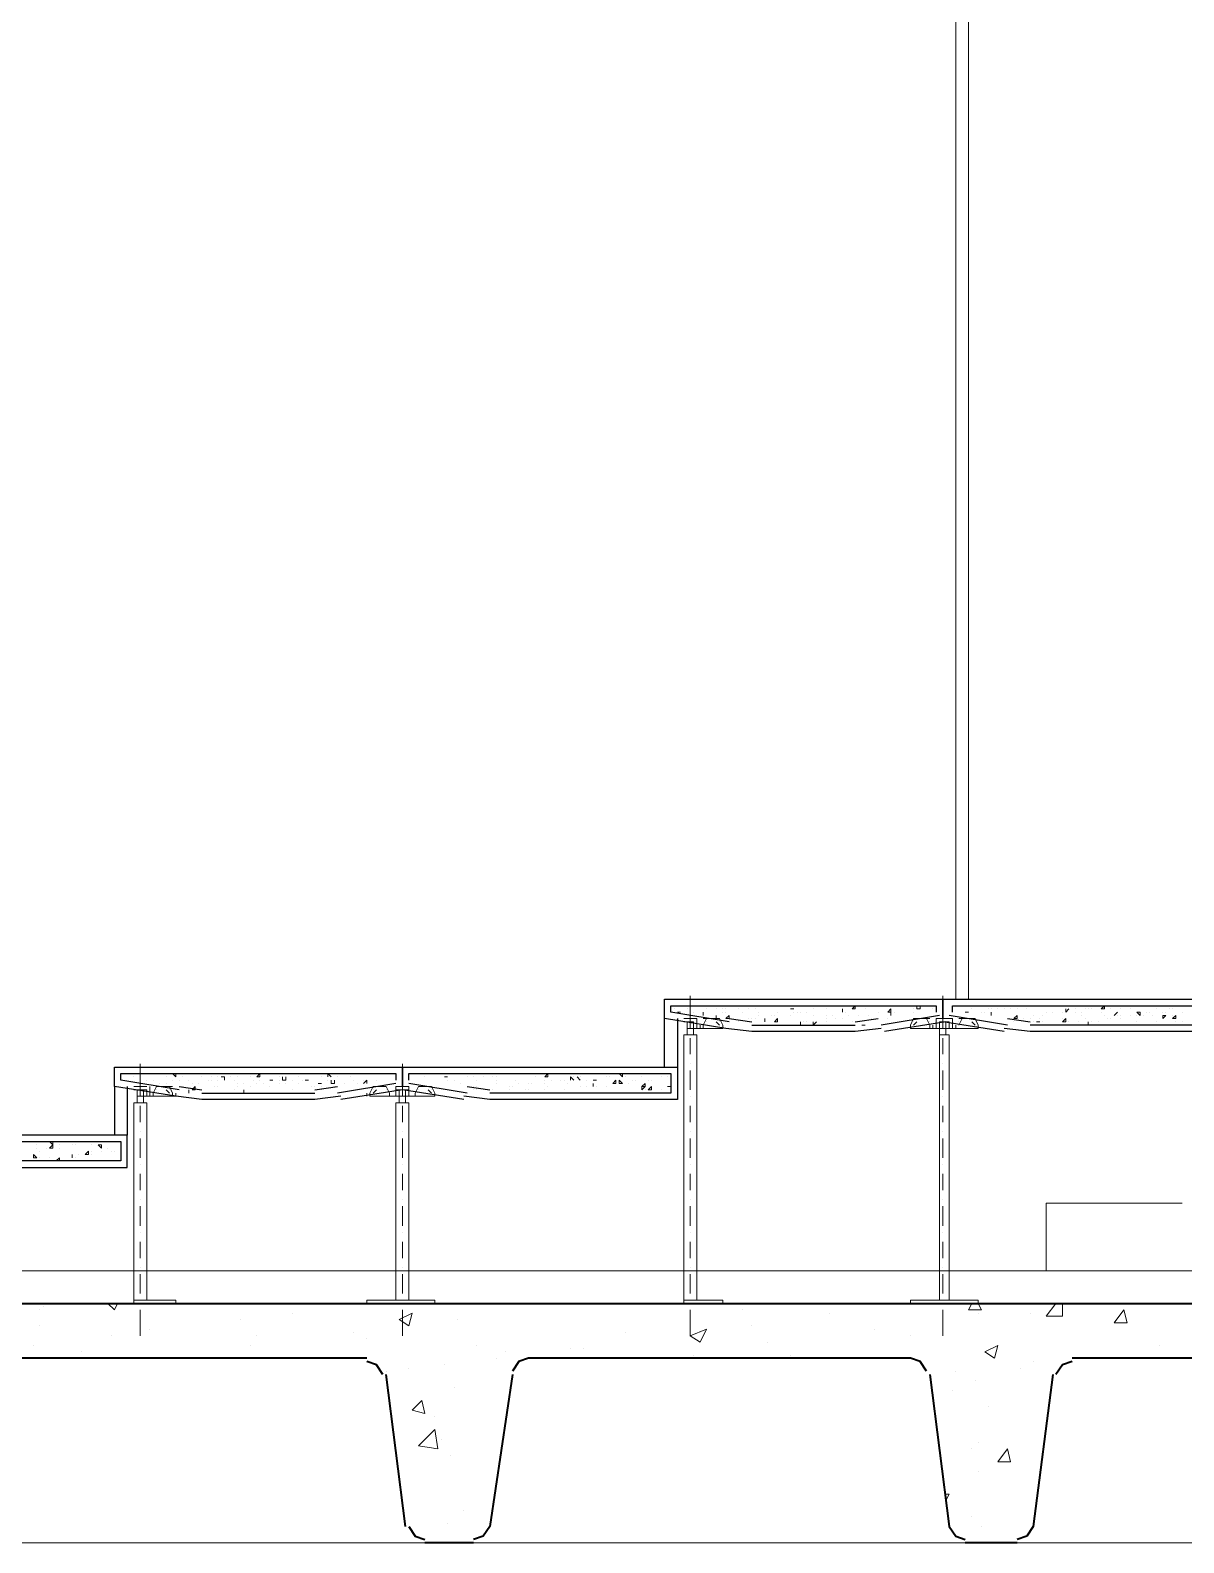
# Model space of a CAD drawing. Header units: millimetres. Extents: x 182 to 575, y -105 to 95.
# Drawn here: x 369.594 to 371.292, y 4.172 to 6.398 of the extents above; entities that cross this region are included whole.
import ezdxf

# ---------------------------------------------------------------- set-up
doc = ezdxf.new("R2010")
doc.units = ezdxf.units.MM
doc.header["$MEASUREMENT"] = 0
doc.layers.add('PDF_Geometry', color=7, linetype='Continuous')

msp = doc.modelspace()

# ---------------------------------------------------------------- linework, layer by layer
at = {"layer": 'PDF_Geometry', "lineweight": 20}
for points in [[(370.956, 4.9722), (370.956, 7.7245), (369.0131, 7.7245), (369.0131, 4.7722)], [(372.9131, 5.1722), (372.9131, 7.7245), (370.975, 7.7245), (370.975, 4.9722)], [(370.556, 4.9436), (370.575, 4.9436), (370.556, 4.9436)], [(370.575, 4.9436), (370.575, 4.9293), (370.575, 4.9388), (370.575, 4.9293), (370.5798, 4.9293), (370.575, 4.9293), (370.5845, 4.9293)], [(370.575, 4.9436), (370.575, 4.9436)], [(370.5845, 4.9436), (370.6083, 4.9436), (370.5893, 4.9436), (370.5845, 4.9341), (370.5845, 4.9293), (370.5845, 4.9341)], [(370.5845, 4.9341), (370.5893, 4.9436), (370.5845, 4.9341)], [(370.5845, 4.9436), (370.5845, 4.9436)], [(370.6083, 4.9436), (370.6131, 4.9341), (370.6083, 4.9436), (370.5893, 4.9436)], [(370.5893, 4.9436), (370.5893, 4.9436)], [(370.6083, 4.9436), (370.6083, 4.9436)], [(370.9179, 4.9436), (370.894, 4.9436), (370.8893, 4.9341), (370.8893, 4.9293), (370.9893, 4.9293), (370.9893, 4.9341), (370.9893, 4.9293), (370.9893, 4.9341)], [(370.894, 4.9436), (370.8893, 4.9341)], [(370.894, 4.9436), (370.9179, 4.9436), (370.894, 4.9436)], [(370.894, 4.9436), (370.894, 4.9436)], [(370.9179, 4.9293), (370.9179, 4.9341), (370.9131, 4.9436)], [(370.9131, 4.9436), (370.9179, 4.9341), (370.9131, 4.9436)], [(370.9179, 4.9436), (370.9179, 4.9436)], [(370.9512, 4.9388), (370.9512, 4.9293), (370.9512, 4.9436), (370.9274, 4.9436), (370.9274, 4.9293), (370.9274, 4.9388)], [(370.9274, 4.9436), (370.9274, 4.9436)], [(370.9464, 4.9436), (370.9321, 4.9436)], [(370.9512, 4.9436), (370.9512, 4.9436)], [(370.9655, 4.9436), (370.9607, 4.9341)], [(370.9845, 4.9436), (370.9893, 4.9341), (370.9845, 4.9436), (370.9607, 4.9436)], [(370.9607, 4.9341), (370.9655, 4.9436), (370.9607, 4.9341)], [(370.9607, 4.9436), (370.9845, 4.9436), (370.9607, 4.9436)], [(370.9607, 4.9436), (370.9607, 4.9436)], [(370.9845, 4.9436), (370.9845, 4.9436)], [(370.5702, 4.9198), (370.5702, 4.9388), (370.556, 4.9388)], [(370.5607, 4.9388), (370.5607, 4.9198)], [(370.6131, 4.9341), (370.6131, 4.9293), (370.6131, 4.9341), (370.6131, 4.9293), (370.5607, 4.9293)], [(370.5655, 4.9388), (370.5655, 4.9293)], [(370.5702, 4.9388), (370.5702, 4.9388)], [(370.575, 4.9388), (370.575, 4.9388)], [(370.575, 4.9293), (370.575, 4.9293)], [(370.5798, 4.9341), (370.5798, 4.9293)], [(370.5798, 4.9293), (370.5798, 4.9293)], [(370.5845, 4.9293), (370.5845, 4.9293)], [(370.5893, 4.9388), (370.5893, 4.9388)], [(370.6083, 4.9341), (370.6036, 4.9388)], [(370.6083, 4.9388), (370.6083, 4.9388)], [(370.6131, 4.9293), (370.6131, 4.9293)], [(370.8893, 4.9293), (370.8893, 4.9341), (370.8893, 4.9293)], [(370.8893, 4.9293), (370.8893, 4.9293)], [(370.8988, 4.9388), (370.894, 4.9341)], [(370.894, 4.9388), (370.894, 4.9388)], [(370.9179, 4.9388), (370.9179, 4.9388)], [(370.9226, 4.9293), (370.9226, 4.9293)], [(370.9226, 4.9293), (370.9274, 4.9293), (370.9226, 4.9293), (370.9274, 4.9293)], [(370.9274, 4.9293), (370.9274, 4.9293)], [(370.956, 4.9341), (370.956, 4.9293), (370.9512, 4.9293), (370.956, 4.9293), (370.9464, 4.9293), (370.9464, 4.9388), (370.9321, 4.9388), (370.9321, 4.9293)], [(370.9321, 4.9388), (370.9321, 4.9388)], [(370.9321, 4.9388), (370.9321, 4.9388)], [(370.9321, 4.9388), (370.9321, 4.9198)], [(370.9369, 4.9388), (370.9369, 4.9293)], [(370.9417, 4.9388), (370.9417, 4.9198)], [(370.9464, 4.9388), (370.9464, 4.9388)], [(370.9464, 4.9388), (370.9464, 4.9388)], [(370.9512, 4.9293), (370.9512, 4.9293)], [(370.956, 4.9293), (370.956, 4.9341), (370.956, 4.9293)], [(370.956, 4.9293), (370.956, 4.9293)], [(370.9607, 4.9388), (370.9607, 4.9388)], [(370.9845, 4.9341), (370.9798, 4.9388)], [(370.9845, 4.9388), (370.9845, 4.9388)], [(370.9893, 4.9293), (370.9893, 4.9293)], [(370.575, 4.5293), (370.575, 4.9198), (370.556, 4.9198), (370.556, 4.5245), (370.6131, 4.5245), (370.556, 4.5245), (370.6131, 4.5245), (370.6131, 4.5293), (370.556, 4.5293), (370.6131, 4.5293), (370.6131, 4.5245), (370.556, 4.5245), (370.6131, 4.5245), (370.556, 4.5245)], [(370.9464, 4.5293), (370.9464, 4.9198), (370.9321, 4.9198), (370.9321, 4.5293)], [(369.7464, 4.8436), (369.7655, 4.8436), (369.7464, 4.8436)], [(369.7464, 4.8388), (369.7655, 4.8388), (369.7655, 4.8293), (369.7655, 4.8388)], [(369.7512, 4.8388), (369.7512, 4.8198)], [(369.756, 4.8388), (369.756, 4.8293)], [(369.7607, 4.8388), (369.7607, 4.8198)], [(369.8036, 4.8436), (369.7798, 4.8436), (369.7988, 4.8436), (369.8036, 4.8341), (369.7988, 4.8436), (369.7798, 4.8436), (369.775, 4.8341), (369.775, 4.8293), (369.7702, 4.8293), (369.775, 4.8293), (369.7655, 4.8293)], [(369.7655, 4.8436), (369.7655, 4.8436)], [(369.7655, 4.8388), (369.7655, 4.8388)], [(369.7702, 4.8436), (369.7702, 4.8293)], [(369.775, 4.8341), (369.7798, 4.8436), (369.775, 4.8341)], [(369.775, 4.8293), (369.775, 4.8341), (369.775, 4.8293)], [(369.7798, 4.8436), (369.7798, 4.8436)], [(369.7798, 4.8388), (369.7798, 4.8388)], [(369.7988, 4.8341), (369.794, 4.8388)], [(369.7988, 4.8436), (369.7988, 4.8436)], [(369.7988, 4.8388), (369.7988, 4.8388)], [(369.8036, 4.8436), (369.8036, 4.8436)], [(369.8036, 4.8341), (369.8036, 4.8293)], [(369.8083, 4.8293), (369.8083, 4.8341), (369.8083, 4.8293)], [(370.0893, 4.8341), (370.0893, 4.8293)], [(370.1226, 4.8293), (370.1226, 4.8341), (370.1179, 4.8436), (370.0988, 4.8436), (370.094, 4.8341), (370.0988, 4.8436)], [(370.094, 4.8293), (370.094, 4.8341), (370.094, 4.8293)], [(370.1893, 4.8341), (370.1893, 4.8293), (370.1893, 4.8341), (370.1893, 4.8293), (370.094, 4.8293)], [(370.0988, 4.8436), (370.1179, 4.8436), (370.0988, 4.8436)], [(370.0988, 4.8436), (370.0988, 4.8436)], [(370.1036, 4.8388), (370.0988, 4.8341)], [(370.0988, 4.8388), (370.0988, 4.8388)], [(370.1179, 4.8436), (370.1226, 4.8341), (370.1179, 4.8436)], [(370.1179, 4.8436), (370.1179, 4.8436)], [(370.1179, 4.8388), (370.1179, 4.8388)], [(370.1226, 4.8293), (370.1226, 4.8341), (370.1226, 4.8293)], [(370.1321, 4.8388), (370.1321, 4.8293), (370.1321, 4.8436)], [(370.1321, 4.8436), (370.1321, 4.8436)], [(370.1321, 4.8293), (370.1321, 4.8388), (370.1512, 4.8388), (370.1512, 4.8293), (370.1607, 4.8293), (370.1512, 4.8293)], [(370.1321, 4.8388), (370.1321, 4.8388)], [(370.1321, 4.8388), (370.1321, 4.8388)], [(370.1369, 4.8388), (370.1369, 4.8198)], [(370.1417, 4.8388), (370.1417, 4.8293)], [(370.1464, 4.8388), (370.1464, 4.8198)], [(370.1512, 4.8436), (370.1512, 4.8293), (370.1512, 4.8388)], [(370.1512, 4.8436), (370.1512, 4.8436)], [(370.1512, 4.8388), (370.1512, 4.8388)], [(370.1512, 4.8388), (370.1512, 4.8388)], [(370.1845, 4.8436), (370.1893, 4.8341), (370.1845, 4.8436), (370.1655, 4.8436), (370.1607, 4.8341), (370.1607, 4.8293)], [(370.1607, 4.8341), (370.1655, 4.8436), (370.1607, 4.8341)], [(370.1607, 4.8293), (370.1607, 4.8341), (370.1607, 4.8293)], [(370.1655, 4.8436), (370.1845, 4.8436), (370.1655, 4.8436)], [(370.1655, 4.8436), (370.1655, 4.8436)], [(370.1655, 4.8388), (370.1655, 4.8388)], [(370.1845, 4.8341), (370.1798, 4.8388)], [(370.1845, 4.8436), (370.1845, 4.8436)], [(370.1845, 4.8388), (370.1845, 4.8388)], [(369.7655, 4.5293), (369.7655, 4.8198), (369.7464, 4.8198), (369.7464, 4.5245), (369.8083, 4.5245), (369.7464, 4.5245), (369.8083, 4.5245), (369.8083, 4.5293), (369.7464, 4.5293)], [(369.8083, 4.8293), (369.7512, 4.8293)], [(369.7655, 4.8293), (369.7655, 4.8293)], [(369.7702, 4.8293), (369.7702, 4.8293)], [(369.775, 4.8293), (369.775, 4.8293)], [(369.8083, 4.8293), (369.8083, 4.8293)], [(370.094, 4.8293), (370.094, 4.8293)], [(370.1226, 4.8293), (370.1226, 4.8293)], [(370.1226, 4.8293), (370.1321, 4.8293), (370.1226, 4.8293)], [(370.1274, 4.8293), (370.1274, 4.8293)], [(370.1274, 4.8293), (370.1274, 4.8293)], [(370.1274, 4.8293), (370.1274, 4.8293)], [(370.1321, 4.8293), (370.1321, 4.8293)], [(370.1512, 4.5293), (370.1512, 4.8198), (370.1321, 4.8198), (370.1321, 4.5293)], [(370.1512, 4.8293), (370.1512, 4.8293)], [(370.156, 4.8293), (370.156, 4.8293)], [(370.156, 4.8293), (370.156, 4.8293)], [(370.156, 4.8293), (370.156, 4.8293)], [(370.1607, 4.8293), (370.1607, 4.8293)], [(370.1893, 4.8293), (370.1893, 4.8293)]]:
    msp.add_lwpolyline(points, dxfattribs=at)
at = {"layer": 'PDF_Geometry', "lineweight": 25}
for points in [[(370.5274, 4.8722), (370.5274, 4.9722), (371.3512, 4.9722), (371.3512, 5.0436)], [(370.8464, 4.9293), (370.8083, 4.9245), (370.656, 4.9245), (370.6179, 4.9293), (370.5274, 4.9436), (370.5274, 4.9722), (370.9369, 4.9722), (370.9369, 4.9436), (370.9369, 4.9722), (371.3512, 4.9722), (371.3512, 4.9245), (371.0655, 4.9245), (371.0274, 4.9293)], [(370.6226, 4.9388), (370.5369, 4.9531), (370.5369, 4.9626), (370.9274, 4.9626), (370.9274, 4.9531)], [(370.5464, 4.9436), (370.5464, 4.8722)], [(370.6226, 4.9436), (370.656, 4.9388)], [(370.8083, 4.9388), (370.8417, 4.9436)], [(370.9321, 4.9483), (370.8464, 4.9341)], [(371.0321, 4.9341), (370.9464, 4.9483)], [(370.9512, 4.9531), (370.9512, 4.9626), (371.3417, 4.9626), (371.3417, 4.9341), (371.0655, 4.9341)], [(371.0321, 4.9436), (371.0655, 4.9388)], [(370.656, 4.9341), (370.8083, 4.9341)], [(370.9417, 4.9388), (370.8512, 4.9245)], [(371.0274, 4.9245), (370.9369, 4.9388)], [(371.0274, 4.9293), (371.0274, 4.9293)], [(370.0512, 4.8293), (370.0131, 4.8245), (369.8464, 4.8245), (369.8083, 4.8293), (369.7179, 4.8436), (369.7179, 4.8722), (370.1417, 4.8722), (370.1417, 4.8436), (370.1417, 4.8722), (370.5464, 4.8722), (370.5464, 4.8245), (370.2702, 4.8245), (370.2321, 4.8293)], [(369.8131, 4.8388), (369.7274, 4.8531), (369.7274, 4.8626), (370.1321, 4.8626), (370.1321, 4.8531)], [(370.1512, 4.8531), (370.1512, 4.8626), (370.5369, 4.8626), (370.5369, 4.8341), (370.2702, 4.8341)], [(369.7179, 4.8436), (369.7179, 4.7722)], [(369.7369, 4.8436), (369.7369, 4.7722)], [(369.8131, 4.8436), (369.8464, 4.8388)], [(369.8464, 4.8341), (370.0131, 4.8341)], [(370.0131, 4.8388), (370.0464, 4.8436)], [(370.1321, 4.8483), (370.0464, 4.8341)], [(370.2321, 4.8245), (370.1417, 4.8388), (370.0512, 4.8245)], [(370.2369, 4.8341), (370.1512, 4.8483)], [(370.2369, 4.8436), (370.2702, 4.8388)], [(370.2321, 4.8293), (370.2321, 4.8293)], [(369.4131, 4.7293), (369.4512, 4.7245), (369.7369, 4.7245), (369.7369, 4.7722), (369.3226, 4.7722), (369.3226, 4.7436), (369.3226, 4.7722), (368.9083, 4.7722), (368.9083, 4.7436), (368.9083, 4.6722)], [(369.3321, 4.7531), (369.3321, 4.7626), (369.7274, 4.7626), (369.7274, 4.7341), (369.4512, 4.7341)]]:
    msp.add_lwpolyline(points, dxfattribs=at)
at = {"layer": 'PDF_Geometry', "lineweight": 13}
for points in [[(370.5655, 4.9769), (370.5655, 4.9388)], [(370.9369, 4.9769), (370.9369, 4.9388)], [(370.5369, 4.9579), (370.5369, 4.9579)], [(370.5417, 4.9579), (370.5417, 4.9579)], [(370.5464, 4.9531), (370.5512, 4.9531)], [(370.5512, 4.9531), (370.5512, 4.9531)], [(370.5607, 4.9626), (370.5607, 4.9626)], [(370.5607, 4.9579), (370.5607, 4.9579)], [(370.5702, 4.9626), (370.5702, 4.9626)], [(370.5702, 4.9531), (370.5702, 4.9531)], [(370.5893, 4.9579), (370.5893, 4.9579)], [(370.6036, 4.9579), (370.6036, 4.9579)], [(370.6036, 4.9483), (370.6036, 4.9483)], [(370.6036, 4.9483), (370.6036, 4.9436), (370.6036, 4.9483)], [(370.6131, 4.9579), (370.6131, 4.9579)], [(370.6131, 4.9531), (370.6131, 4.9531)], [(370.6179, 4.9579), (370.6179, 4.9579)], [(370.6179, 4.9531), (370.6179, 4.9531)], [(370.6321, 4.9626), (370.6321, 4.9626)], [(370.6369, 4.9579), (370.6369, 4.9579)], [(370.6417, 4.9531), (370.6417, 4.9531)], [(370.6464, 4.9626), (370.6464, 4.9626)], [(370.6512, 4.9579), (370.6512, 4.9579)], [(370.6512, 4.9436), (370.6512, 4.9436)], [(370.656, 4.9436), (370.656, 4.9436)], [(370.656, 4.9436), (370.656, 4.9436)], [(370.656, 4.9436), (370.656, 4.9436)], [(370.6607, 4.9579), (370.6607, 4.9579)], [(370.6607, 4.9436), (370.6607, 4.9436)], [(370.6655, 4.9531), (370.6655, 4.9531)], [(370.6655, 4.9483), (370.6655, 4.9483)], [(370.675, 4.9436), (370.675, 4.9436)], [(370.6798, 4.9626), (370.6798, 4.9626)], [(370.6845, 4.9483), (370.6845, 4.9483)], [(370.6893, 4.9626), (370.6893, 4.9626)], [(370.6893, 4.9483), (370.6893, 4.9483)], [(370.694, 4.9531), (370.694, 4.9531)], [(370.7131, 4.9483), (370.7131, 4.9483)], [(370.7179, 4.9579), (370.7179, 4.9579)], [(370.7179, 4.9531), (370.7179, 4.9531)], [(370.7226, 4.9531), (370.7226, 4.9531)], [(370.7274, 4.9531), (370.7274, 4.9531)], [(370.7369, 4.9531), (370.7369, 4.9531)], [(370.7464, 4.9579), (370.7464, 4.9579)], [(370.7464, 4.9483), (370.7464, 4.9483)], [(370.7655, 4.9579), (370.7655, 4.9579)], [(370.7655, 4.9483), (370.7655, 4.9483)], [(370.7655, 4.9436), (370.7655, 4.9436)], [(370.775, 4.9483), (370.775, 4.9483)], [(370.7798, 4.9626), (370.7798, 4.9626)], [(370.7798, 4.9436), (370.7798, 4.9436)], [(370.7893, 4.9626), (370.7893, 4.9626)], [(370.7893, 4.9626), (370.7893, 4.9626)], [(370.7893, 4.9531), (370.7893, 4.9579)], [(370.7893, 4.9531), (370.7893, 4.9531)], [(370.7893, 4.9531), (370.7893, 4.9531)], [(370.7893, 4.9436), (370.7893, 4.9436)], [(370.794, 4.9531), (370.794, 4.9531)], [(370.7988, 4.9483), (370.7988, 4.9483)], [(370.7988, 4.9483), (370.7988, 4.9483)], [(370.8131, 4.9483), (370.8131, 4.9483)], [(370.8179, 4.9626), (370.8179, 4.9626)], [(370.8226, 4.9579), (370.8226, 4.9579)], [(370.8274, 4.9483), (370.8274, 4.9483)], [(370.8274, 4.9483), (370.8274, 4.9483)], [(370.8321, 4.9626), (370.8321, 4.9626)], [(370.8321, 4.9436), (370.8321, 4.9436)], [(370.8417, 4.9531), (370.8417, 4.9531)], [(370.8417, 4.9531), (370.8417, 4.9531)], [(370.8512, 4.9626), (370.8512, 4.9626)], [(370.856, 4.9436), (370.856, 4.9436)], [(370.8607, 4.9531), (370.8607, 4.9531)], [(370.8607, 4.9483), (370.8607, 4.9483)], [(370.8655, 4.9626), (370.8655, 4.9626)], [(370.8655, 4.9531), (370.8655, 4.9531)], [(370.894, 4.9579), (370.894, 4.9579)], [(370.894, 4.9579), (370.894, 4.9579)], [(370.894, 4.9531), (370.894, 4.9531)], [(370.9036, 4.9626), (370.9036, 4.9579), (370.8988, 4.9579), (370.8988, 4.9626)], [(370.9036, 4.9626), (370.9036, 4.9626)], [(370.9036, 4.9626), (370.9036, 4.9626)], [(370.9179, 4.9626), (370.9179, 4.9626)], [(370.9226, 4.9626), (370.9226, 4.9626)], [(370.9226, 4.9579), (370.9226, 4.9579)], [(370.9274, 4.9626), (370.9274, 4.9626)], [(370.956, 4.9626), (370.956, 4.9626)], [(370.9702, 4.9531), (370.975, 4.9531)], [(370.975, 4.9626), (370.975, 4.9626)], [(370.975, 4.9626), (370.975, 4.9626)], [(370.975, 4.9531), (370.975, 4.9531)], [(370.9798, 4.9579), (370.9798, 4.9579)], [(370.994, 4.9531), (370.994, 4.9531)], [(370.9988, 4.9531), (370.9988, 4.9531)], [(371.0036, 4.9579), (371.0036, 4.9579)], [(371.0083, 4.9579), (371.0083, 4.9579)], [(371.0083, 4.9483), (371.0083, 4.9483)], [(371.0179, 4.9579), (371.0179, 4.9579)], [(371.0179, 4.9579), (371.0179, 4.9579)], [(371.0274, 4.9579), (371.0274, 4.9579)], [(371.0369, 4.9579), (371.0369, 4.9579)], [(371.0369, 4.9579), (371.0369, 4.9579)], [(371.0464, 4.9626), (371.0464, 4.9626)], [(371.0464, 4.9579), (371.0464, 4.9579)], [(371.0464, 4.9579), (371.0464, 4.9579)], [(371.0464, 4.9579), (371.0464, 4.9579)], [(371.0464, 4.9436), (371.0464, 4.9436)], [(371.0512, 4.9626), (371.0512, 4.9626)], [(371.056, 4.9626), (371.056, 4.9626)], [(371.056, 4.9436), (371.056, 4.9436)], [(371.0607, 4.9579), (371.0607, 4.9579)], [(371.0655, 4.9626), (371.0655, 4.9626)], [(371.0655, 4.9436), (371.0655, 4.9436)], [(371.0702, 4.9483), (371.0702, 4.9483)], [(371.0798, 4.9626), (371.0798, 4.9626)], [(371.0798, 4.9436), (371.0798, 4.9436)], [(371.0798, 4.9436), (371.0798, 4.9436)], [(371.0798, 4.9436), (371.0798, 4.9436)], [(371.0845, 4.9483), (371.0845, 4.9483)], [(371.0893, 4.9531), (371.0893, 4.9531)], [(371.0988, 4.9531), (371.0988, 4.9531)], [(371.1036, 4.9626), (371.1036, 4.9626)], [(371.1131, 4.9531), (371.1131, 4.9531)], [(371.1131, 4.9436), (371.1131, 4.9436)], [(371.1226, 4.9579), (371.1179, 4.9531), (371.1179, 4.9579)], [(371.1179, 4.9531), (371.1179, 4.9531)], [(371.1179, 4.9531), (371.1179, 4.9531)], [(371.1226, 4.9579), (371.1226, 4.9579)], [(371.1321, 4.9579), (371.1321, 4.9579)], [(371.1321, 4.9531), (371.1321, 4.9531)], [(371.1417, 4.9531), (371.1417, 4.9531)], [(371.1417, 4.9483), (371.1417, 4.9483)], [(371.1464, 4.9579), (371.1464, 4.9579)], [(371.1464, 4.9436), (371.1464, 4.9436)], [(371.1512, 4.9579), (371.1512, 4.9579)], [(371.156, 4.9579), (371.156, 4.9579)], [(371.1702, 4.9531), (371.1702, 4.9531)], [(371.1702, 4.9531), (371.1702, 4.9531)], [(371.175, 4.9626), (371.175, 4.9626)], [(371.175, 4.9483), (371.175, 4.9483)], [(371.1798, 4.9626), (371.1798, 4.9626)], [(371.1798, 4.9436), (371.1798, 4.9436)], [(371.1845, 4.9579), (371.1845, 4.9579)], [(371.1845, 4.9436), (371.1845, 4.9436)], [(371.1893, 4.9483), (371.1893, 4.9483)], [(371.194, 4.9626), (371.194, 4.9626)], [(371.194, 4.9483), (371.194, 4.9483)], [(371.1988, 4.9579), (371.1988, 4.9579)], [(371.1988, 4.9483), (371.1988, 4.9483)], [(371.1988, 4.9436), (371.1988, 4.9436)], [(371.2131, 4.9579), (371.2131, 4.9579)], [(371.2131, 4.9483), (371.2131, 4.9483)], [(371.2226, 4.9531), (371.2226, 4.9531)], [(371.2226, 4.9483), (371.2226, 4.9483)], [(371.2274, 4.9626), (371.2274, 4.9626)], [(371.2321, 4.9483), (371.2321, 4.9483)], [(371.2369, 4.9531), (371.2369, 4.9531)], [(371.2417, 4.9531), (371.2417, 4.9531)], [(371.2417, 4.9531), (371.2417, 4.9531)], [(371.2464, 4.9483), (371.2464, 4.9483)], [(371.2512, 4.9579), (371.2512, 4.9579)], [(371.256, 4.9626), (371.256, 4.9626)], [(371.2607, 4.9531), (371.2607, 4.9531)], [(371.2655, 4.9531), (371.2655, 4.9531)], [(371.2702, 4.9579), (371.2702, 4.9579)], [(371.275, 4.9579), (371.275, 4.9579)], [(371.275, 4.9483), (371.275, 4.9483)], [(371.275, 4.9436), (371.275, 4.9436)], [(371.2893, 4.9626), (371.2893, 4.9626)], [(371.2893, 4.9531), (371.2893, 4.9531)], [(370.5655, 4.9293), (370.5655, 4.9293)], [(370.6226, 4.9388), (370.6226, 4.9388)], [(370.6369, 4.9388), (370.6369, 4.9388)], [(370.7036, 4.9341), (370.7036, 4.9341)], [(370.7131, 4.9341), (370.7131, 4.9341)], [(370.7274, 4.9341), (370.7274, 4.9341)], [(370.7321, 4.9388), (370.7321, 4.9388)], [(370.7321, 4.9388), (370.7321, 4.9388)], [(370.7369, 4.9388), (370.7369, 4.9388)], [(370.7464, 4.9388), (370.7464, 4.9388)], [(370.7464, 4.9388), (370.7464, 4.9341), (370.7512, 4.9388)], [(370.7607, 4.9341), (370.7655, 4.9341)], [(370.7655, 4.9388), (370.7655, 4.9388)], [(370.7655, 4.9341), (370.7655, 4.9341)], [(370.775, 4.9341), (370.775, 4.9341)], [(370.8036, 4.9388), (370.8036, 4.9388)], [(370.8179, 4.9341), (370.8226, 4.9341)], [(370.8226, 4.9341), (370.8226, 4.9341)], [(370.9369, 4.9293), (370.9369, 4.9293)], [(371.0417, 4.9388), (371.0417, 4.9388)], [(371.0702, 4.9388), (371.0702, 4.9388)], [(371.075, 4.9388), (371.075, 4.9388)], [(371.0845, 4.9388), (371.0845, 4.9388)], [(371.094, 4.9341), (371.094, 4.9341)], [(371.094, 4.9341), (371.094, 4.9341)], [(371.1179, 4.9341), (371.1179, 4.9341)], [(371.1226, 4.9388), (371.1226, 4.9388)], [(371.1226, 4.9341), (371.1226, 4.9341)], [(371.1369, 4.9388), (371.1369, 4.9388)], [(371.1464, 4.9341), (371.1512, 4.9341)], [(371.1464, 4.9341), (371.1464, 4.9341)], [(371.1512, 4.9341), (371.1512, 4.9341)], [(371.1512, 4.9341), (371.1512, 4.9341)], [(371.156, 4.9388), (371.156, 4.9388)], [(371.1655, 4.9388), (371.1655, 4.9388)], [(371.1845, 4.9341), (371.1893, 4.9341)], [(371.1893, 4.9341), (371.1893, 4.9341)], [(371.2226, 4.9388), (371.2226, 4.9388)], [(371.2512, 4.9388), (371.2512, 4.9388)], [(371.2607, 4.9341), (371.2607, 4.9341)], [(371.2798, 4.9388), (371.2798, 4.9388)], [(371.2893, 4.9388), (371.2893, 4.9388)], [(370.5655, 4.915), (370.5655, 4.8912)], [(370.9369, 4.915), (370.9369, 4.8912)], [(369.756, 4.8769), (369.756, 4.8388)], [(370.1417, 4.8769), (370.1417, 4.8388)], [(370.5655, 4.8769), (370.5655, 4.8769)], [(370.9369, 4.8769), (370.9369, 4.8769)], [(369.7321, 4.8626), (369.7369, 4.8626)], [(369.7321, 4.8626), (369.7321, 4.8626)], [(369.7369, 4.8626), (369.7369, 4.8626)], [(369.7464, 4.8626), (369.7464, 4.8626)], [(369.7464, 4.8579), (369.7464, 4.8579)], [(369.7655, 4.8626), (369.7655, 4.8626)], [(369.7655, 4.8531), (369.7655, 4.8531)], [(369.775, 4.8531), (369.775, 4.8531)], [(369.7893, 4.8626), (369.7893, 4.8626)], [(369.794, 4.8579), (369.794, 4.8579)], [(369.8036, 4.8531), (369.8036, 4.8531)], [(369.8131, 4.8531), (369.8131, 4.8531)], [(369.8179, 4.8626), (369.8179, 4.8626)], [(369.8179, 4.8579), (369.8179, 4.8579)], [(369.8274, 4.8531), (369.8274, 4.8531)], [(369.8464, 4.8579), (369.8464, 4.8579)], [(369.8464, 4.8579), (369.8464, 4.8579)], [(369.856, 4.8531), (369.856, 4.8531)], [(369.8607, 4.8626), (369.8607, 4.8626)], [(369.8607, 4.8626), (369.8607, 4.8626)], [(369.8607, 4.8579), (369.8607, 4.8579)], [(369.8607, 4.8531), (369.8607, 4.8531)], [(369.8702, 4.8579), (369.8702, 4.8579)], [(369.8702, 4.8531), (369.8702, 4.8531)], [(369.8798, 4.8626), (369.8798, 4.8626)], [(369.8798, 4.8531), (369.8798, 4.8579)], [(369.8798, 4.8531), (369.8798, 4.8531)], [(369.8893, 4.8579), (369.8893, 4.8579)], [(369.894, 4.8626), (369.894, 4.8626)], [(369.894, 4.8626), (369.894, 4.8626)], [(369.8988, 4.8626), (369.894, 4.8626)], [(369.894, 4.8531), (369.894, 4.8531)], [(369.8988, 4.8579), (369.8988, 4.8579)], [(369.9179, 4.8579), (369.9179, 4.8579)], [(369.9226, 4.8531), (369.9226, 4.8531)], [(369.9321, 4.8531), (369.9321, 4.8531)], [(369.9464, 4.8626), (369.9464, 4.8626)], [(369.9512, 4.8531), (369.9512, 4.8531)], [(369.9512, 4.8531), (369.9512, 4.8531)], [(369.9607, 4.8579), (369.9607, 4.8579)], [(369.9607, 4.8531), (369.9607, 4.8531)], [(369.9702, 4.8579), (369.9702, 4.8531), (369.9655, 4.8531), (369.9655, 4.8579)], [(369.9702, 4.8579), (369.9702, 4.8579)], [(369.9798, 4.8626), (369.9798, 4.8626)], [(369.9798, 4.8531), (369.9798, 4.8531)], [(369.9893, 4.8626), (369.9893, 4.8626)], [(369.9893, 4.8579), (369.9893, 4.8579)], [(369.994, 4.8531), (369.994, 4.8531)], [(370.0036, 4.8531), (370.0036, 4.8531)], [(370.0036, 4.8531), (370.0036, 4.8531)], [(370.0226, 4.8626), (370.0226, 4.8626)], [(370.0226, 4.8579), (370.0226, 4.8579)], [(370.0321, 4.8579), (370.0321, 4.8626), (370.0369, 4.8579)], [(370.0321, 4.8579), (370.0321, 4.8579)], [(370.0321, 4.8531), (370.0321, 4.8531)], [(370.0417, 4.8531), (370.0417, 4.8483), (370.0369, 4.8483), (370.0369, 4.8531)], [(370.0369, 4.8531), (370.0369, 4.8531)], [(370.0464, 4.8579), (370.0464, 4.8579)], [(370.0655, 4.8626), (370.0655, 4.8626)], [(370.0655, 4.8626), (370.0655, 4.8626)], [(370.0655, 4.8579), (370.0655, 4.8579)], [(370.0702, 4.8531), (370.0702, 4.8531)], [(370.075, 4.8626), (370.075, 4.8626)], [(370.0845, 4.8483), (370.0893, 4.8531), (370.0893, 4.8483)], [(370.0845, 4.8531), (370.0845, 4.8531)], [(370.094, 4.8626), (370.094, 4.8626)], [(370.1036, 4.8531), (370.1036, 4.8531)], [(370.1655, 4.8626), (370.1655, 4.8626)], [(370.175, 4.8579), (370.175, 4.8579)], [(370.1988, 4.8626), (370.1988, 4.8626)], [(370.2083, 4.8531), (370.2083, 4.8531)], [(370.2179, 4.8531), (370.2179, 4.8531)], [(370.2369, 4.8579), (370.2369, 4.8579)], [(370.2464, 4.8579), (370.2464, 4.8579)], [(370.2512, 4.8531), (370.2512, 4.8531)], [(370.2607, 4.8579), (370.2607, 4.8579)], [(370.2655, 4.8626), (370.2655, 4.8626)], [(370.275, 4.8579), (370.275, 4.8579)], [(370.2798, 4.8626), (370.2845, 4.8626)], [(370.2798, 4.8579), (370.2798, 4.8579)], [(370.2798, 4.8531), (370.2798, 4.8531)], [(370.2798, 4.8531), (370.2798, 4.8531)], [(370.2798, 4.8531), (370.2798, 4.8531)], [(370.2845, 4.8626), (370.2845, 4.8626)], [(370.3036, 4.8626), (370.3036, 4.8626)], [(370.3083, 4.8531), (370.3083, 4.8531)], [(370.3179, 4.8626), (370.3179, 4.8626)], [(370.3179, 4.8626), (370.3179, 4.8626)], [(370.3179, 4.8626), (370.3179, 4.8626)], [(370.3369, 4.8626), (370.3369, 4.8626)], [(370.3369, 4.8579), (370.3369, 4.8579)], [(370.3417, 4.8626), (370.3417, 4.8626)], [(370.3417, 4.8626), (370.3464, 4.8626)], [(370.3464, 4.8626), (370.3464, 4.8626)], [(370.3512, 4.8531), (370.3512, 4.8531)], [(370.3607, 4.8626), (370.3607, 4.8626)], [(370.3607, 4.8531), (370.3607, 4.8531)], [(370.375, 4.8531), (370.375, 4.8531)], [(370.3798, 4.8531), (370.3798, 4.8531)], [(370.3893, 4.8626), (370.3893, 4.8626)], [(370.3893, 4.8531), (370.3893, 4.8579), (370.394, 4.8531)], [(370.3893, 4.8531), (370.3893, 4.8531)], [(370.394, 4.8626), (370.394, 4.8626)], [(370.394, 4.8626), (370.394, 4.8626)], [(370.394, 4.8579), (370.394, 4.8579)], [(370.3988, 4.8579), (370.3988, 4.8579)], [(370.4036, 4.8579), (370.4036, 4.8579)], [(370.4131, 4.8626), (370.4131, 4.8626)], [(370.4131, 4.8531), (370.4131, 4.8531)], [(370.4226, 4.8626), (370.4226, 4.8626)], [(370.4274, 4.8626), (370.4274, 4.8626)], [(370.4274, 4.8531), (370.4274, 4.8531)], [(370.4369, 4.8626), (370.4369, 4.8626)], [(370.4417, 4.8579), (370.4417, 4.8579)], [(370.4464, 4.8579), (370.4464, 4.8579)], [(370.4702, 4.8579), (370.4702, 4.8579)], [(370.475, 4.8626), (370.475, 4.8626)], [(370.4798, 4.8531), (370.4798, 4.8531)], [(370.4845, 4.8531), (370.4845, 4.8531)], [(370.494, 4.8579), (370.494, 4.8579)], [(370.5036, 4.8531), (370.5036, 4.8531)], [(370.5083, 4.8531), (370.5083, 4.8531)], [(370.5226, 4.8579), (370.5226, 4.8579)], [(370.5321, 4.8579), (370.5321, 4.8579)], [(370.5369, 4.8579), (370.5369, 4.8579)], [(370.5655, 4.8674), (370.5655, 4.8388)], [(370.9369, 4.8674), (370.9369, 4.8388)], [(369.7845, 4.8483), (369.7845, 4.8483)], [(369.794, 4.8483), (369.794, 4.8483)], [(369.8036, 4.8436), (369.8036, 4.8436)], [(369.8179, 4.8436), (369.8179, 4.8436)], [(369.8321, 4.8483), (369.8321, 4.8483)], [(369.8321, 4.8388), (369.8321, 4.8388)], [(369.8417, 4.8483), (369.8417, 4.8483)], [(369.8417, 4.8388), (369.8417, 4.8388)], [(369.8464, 4.8388), (369.8464, 4.8388)], [(369.8655, 4.8436), (369.8655, 4.8436)], [(369.8702, 4.8436), (369.8702, 4.8436)], [(369.8702, 4.8341), (369.8702, 4.8341)], [(369.894, 4.8388), (369.894, 4.8388)], [(369.8988, 4.8483), (369.8988, 4.8483)], [(369.8988, 4.8436), (369.8988, 4.8436)], [(369.9083, 4.8483), (369.9083, 4.8483)], [(369.9083, 4.8483), (369.9083, 4.8483)], [(369.9083, 4.8388), (369.9083, 4.8388)], [(369.9179, 4.8436), (369.9179, 4.8436)], [(369.9274, 4.8483), (369.9274, 4.8483)], [(369.9369, 4.8483), (369.9369, 4.8483)], [(369.9464, 4.8436), (369.9464, 4.8436)], [(369.9464, 4.8341), (369.9464, 4.8341)], [(369.9512, 4.8341), (369.9512, 4.8341)], [(369.9607, 4.8483), (369.9607, 4.8483)], [(369.9607, 4.8341), (369.9607, 4.8341)], [(369.9702, 4.8483), (369.9702, 4.8483)], [(369.9798, 4.8388), (369.9798, 4.8388)], [(369.9798, 4.8388), (369.9798, 4.8388)], [(369.9798, 4.8341), (369.9798, 4.8341)], [(369.9798, 4.8341), (369.9798, 4.8341)], [(369.9893, 4.8483), (369.9893, 4.8483)], [(369.994, 4.8341), (369.994, 4.8341)], [(370.0083, 4.8436), (370.0083, 4.8436)], [(370.0083, 4.8436), (370.0083, 4.8436)], [(370.0131, 4.8436), (370.0131, 4.8436)], [(370.0226, 4.8483), (370.0226, 4.8483)], [(370.0226, 4.8436), (370.0226, 4.8436)], [(370.0226, 4.8388), (370.0226, 4.8388)], [(370.0417, 4.8483), (370.0417, 4.8483)], [(370.0417, 4.8436), (370.0417, 4.8436)], [(370.0464, 4.8436), (370.0464, 4.8436)], [(370.056, 4.8483), (370.056, 4.8483)], [(370.075, 4.8483), (370.075, 4.8483)], [(370.2274, 4.8483), (370.2274, 4.8483)], [(370.2464, 4.8436), (370.2464, 4.8436)], [(370.2464, 4.8388), (370.2464, 4.8388)], [(370.2512, 4.8436), (370.2512, 4.8436)], [(370.2512, 4.8388), (370.2512, 4.8388)], [(370.2655, 4.8388), (370.2655, 4.8388)], [(370.2702, 4.8388), (370.2702, 4.8388)], [(370.275, 4.8388), (370.275, 4.8388)], [(370.2798, 4.8483), (370.2798, 4.8483)], [(370.2988, 4.8436), (370.2988, 4.8436)], [(370.2988, 4.8388), (370.2988, 4.8388)], [(370.3036, 4.8436), (370.3036, 4.8436)], [(370.3083, 4.8341), (370.3131, 4.8341)], [(370.3131, 4.8483), (370.3131, 4.8483)], [(370.3131, 4.8341), (370.3131, 4.8341)], [(370.3226, 4.8388), (370.3226, 4.8388)], [(370.3274, 4.8483), (370.3274, 4.8483)], [(370.3274, 4.8388), (370.3274, 4.8388)], [(370.3321, 4.8483), (370.3321, 4.8483)], [(370.3512, 4.8483), (370.3512, 4.8483)], [(370.3512, 4.8483), (370.3512, 4.8483)], [(370.3512, 4.8483), (370.3512, 4.8483)], [(370.3512, 4.8388), (370.3512, 4.8388)], [(370.3512, 4.8341), (370.3512, 4.8341)], [(370.356, 4.8436), (370.356, 4.8436)], [(370.3607, 4.8341), (370.3607, 4.8341)], [(370.3798, 4.8388), (370.3798, 4.8388)], [(370.3798, 4.8388), (370.3798, 4.8388)], [(370.3798, 4.8341), (370.3798, 4.8341)], [(370.3845, 4.8483), (370.3845, 4.8483)], [(370.4036, 4.8436), (370.4036, 4.8436)], [(370.4036, 4.8341), (370.4036, 4.8341)], [(370.4131, 4.8436), (370.4131, 4.8436)], [(370.4226, 4.8436), (370.4226, 4.8436)], [(370.4226, 4.8436), (370.4226, 4.8436)], [(370.4274, 4.8436), (370.4274, 4.8436)], [(370.4417, 4.8436), (370.4417, 4.8436)], [(370.456, 4.8483), (370.456, 4.8483)], [(370.475, 4.8483), (370.475, 4.8483)], [(370.4798, 4.8341), (370.4798, 4.8341)], [(370.494, 4.8341), (370.494, 4.8341)], [(370.4988, 4.8388), (370.4988, 4.8388)], [(370.5036, 4.8388), (370.5036, 4.8388)], [(370.5226, 4.8388), (370.5226, 4.8388)], [(370.5321, 4.8436), (370.5321, 4.8436)], [(370.5321, 4.8436), (370.5369, 4.8436)], [(370.5321, 4.8436), (370.5321, 4.8436)], [(370.5321, 4.8436), (370.5321, 4.8436)], [(370.5369, 4.8436), (370.5369, 4.8436)], [(369.756, 4.8293), (369.756, 4.8293)], [(369.756, 4.815), (369.756, 4.7912)], [(370.1417, 4.8293), (370.1417, 4.8293)], [(370.1417, 4.815), (370.1417, 4.7912)], [(370.5655, 4.8293), (370.5655, 4.8293)], [(370.5655, 4.815), (370.5655, 4.7912)], [(370.9369, 4.8293), (370.9369, 4.8293)], [(370.9369, 4.815), (370.9369, 4.7912)], [(369.756, 4.7769), (369.756, 4.7769)], [(369.756, 4.7674), (369.756, 4.7388)], [(370.1417, 4.7769), (370.1417, 4.7769)], [(370.1417, 4.7674), (370.1417, 4.7388)], [(370.5655, 4.7769), (370.5655, 4.7769)], [(370.5655, 4.7674), (370.5655, 4.7388)], [(370.9369, 4.7769), (370.9369, 4.7769)], [(370.9369, 4.7674), (370.9369, 4.7388)], [(369.5988, 4.7436), (369.5988, 4.7436)], [(369.6036, 4.7579), (369.6036, 4.7579)], [(369.6036, 4.7531), (369.6036, 4.7531)], [(369.6083, 4.7483), (369.6083, 4.7483)], [(369.6179, 4.7531), (369.6179, 4.7531)], [(369.6274, 4.7579), (369.6274, 4.7579)], [(369.6274, 4.7531), (369.6274, 4.7531)], [(369.6369, 4.7579), (369.6369, 4.7579)], [(369.6369, 4.7531), (369.6369, 4.7531)], [(369.6464, 4.7626), (369.6464, 4.7626)], [(369.6559, 4.7579), (369.6559, 4.7579)], [(369.6559, 4.7579), (369.6559, 4.7579)], [(369.6559, 4.7436), (369.6559, 4.7436)], [(369.6607, 4.7579), (369.6607, 4.7579)], [(369.6655, 4.7436), (369.6655, 4.7436)], [(369.6655, 4.7436), (369.6655, 4.7436)], [(369.6702, 4.7626), (369.6702, 4.7626)], [(369.6702, 4.7626), (369.6702, 4.7626)], [(369.6798, 4.7626), (369.6798, 4.7626)], [(369.6845, 4.7626), (369.6845, 4.7626)], [(369.6845, 4.7626), (369.6845, 4.7626)], [(369.6845, 4.7579), (369.6845, 4.7579)], [(369.6845, 4.7483), (369.6845, 4.7483)], [(369.6845, 4.7436), (369.6845, 4.7436)], [(369.6988, 4.7626), (369.6988, 4.7626)], [(369.6988, 4.7483), (369.6988, 4.7483)], [(369.7083, 4.7531), (369.7083, 4.7531)], [(369.7131, 4.7483), (369.7131, 4.7483)], [(369.7179, 4.7483), (369.7179, 4.7483)], [(369.7274, 4.7579), (369.7274, 4.7579)], [(369.7274, 4.7531), (369.7274, 4.7531)], [(369.6036, 4.7341), (369.6036, 4.7341)], [(369.6083, 4.7388), (369.6083, 4.7388)], [(369.6083, 4.7341), (369.6083, 4.7341)], [(369.6226, 4.7388), (369.6226, 4.7388)], [(369.6369, 4.7388), (369.6369, 4.7388)], [(369.6369, 4.7388), (369.6369, 4.7388)], [(369.6369, 4.7388), (369.6369, 4.7388)], [(369.6559, 4.7388), (369.6559, 4.7388)], [(369.6607, 4.7388), (369.6607, 4.7388)], [(369.6607, 4.7388), (369.6607, 4.7388)], [(369.6702, 4.7341), (369.6702, 4.7341)], [(369.675, 4.7341), (369.675, 4.7341)], [(369.6893, 4.7341), (369.6893, 4.7341)], [(369.7131, 4.7341), (369.7131, 4.7341)], [(369.7274, 4.7341), (369.7274, 4.7388)], [(369.7274, 4.7341), (369.7274, 4.7341)], [(369.756, 4.7293), (369.756, 4.7293)], [(370.1417, 4.7293), (370.1417, 4.7293)], [(370.5655, 4.7293), (370.5655, 4.7293)], [(370.9369, 4.7293), (370.9369, 4.7293)], [(369.756, 4.715), (369.756, 4.6912)], [(370.1417, 4.715), (370.1417, 4.6912)], [(370.5655, 4.715), (370.5655, 4.6912)], [(370.9369, 4.715), (370.9369, 4.6912)], [(369.756, 4.6769), (369.756, 4.6769)], [(370.1417, 4.6769), (370.1417, 4.6769)], [(370.5655, 4.6769), (370.5655, 4.6769)], [(370.9369, 4.6769), (370.9369, 4.6769)], [(369.756, 4.6674), (369.756, 4.6388)], [(370.1417, 4.6674), (370.1417, 4.6388)], [(370.5655, 4.6674), (370.5655, 4.6388)], [(370.8369, 4.5722), (371.0893, 4.5722), (371.0893, 4.6722), (371.2893, 4.6722)], [(370.9369, 4.6674), (370.9369, 4.6388)], [(369.756, 4.6293), (369.756, 4.6293)], [(369.756, 4.615), (369.756, 4.5912)], [(370.1417, 4.6293), (370.1417, 4.6293)], [(370.1417, 4.615), (370.1417, 4.5912)], [(370.5655, 4.6293), (370.5655, 4.6293)], [(370.5655, 4.615), (370.5655, 4.5912)], [(370.9369, 4.6293), (370.9369, 4.6293)], [(370.9369, 4.615), (370.9369, 4.5912)], [(364.4655, 4.5722), (383.4702, 4.5722)], [(369.7131, 4.5722), (369.9655, 4.5722)], [(369.756, 4.5769), (369.756, 4.5769)], [(369.756, 4.5674), (369.756, 4.5388)], [(370.0893, 4.5722), (370.3369, 4.5722)], [(370.1417, 4.5769), (370.1417, 4.5769)], [(370.1417, 4.5674), (370.1417, 4.5388)], [(370.4655, 4.5722), (370.7131, 4.5722)], [(370.5655, 4.5769), (370.5655, 4.5769)], [(370.5655, 4.5674), (370.5655, 4.5388)], [(370.9369, 4.5769), (370.9369, 4.5769)], [(370.9369, 4.5674), (370.9369, 4.5388)], [(369.756, 4.5293), (369.756, 4.5293)], [(370.1417, 4.5293), (370.1417, 4.5293)], [(370.5655, 4.5293), (370.5655, 4.5293)], [(370.9369, 4.5293), (370.9369, 4.5293)], [(369.756, 4.515), (369.756, 4.4769)], [(370.1417, 4.515), (370.1417, 4.4769)], [(370.5655, 4.515), (370.5655, 4.4769)], [(370.9369, 4.515), (370.9369, 4.4769)], [(387.8893, 4.1722), (383.2464, 4.1722), (364.6702, 4.1722), (364.7226, 4.1722)]]:
    msp.add_lwpolyline(points, dxfattribs=at)
for points in [[(370.5845, 4.9531), (370.5845, 4.9483)], [(370.6226, 4.9483), (370.6226, 4.9436), (370.6179, 4.9436)], [(370.6464, 4.9626), (370.6417, 4.9626)], [(370.675, 4.9436), (370.675, 4.9388)], [(370.694, 4.9436), (370.694, 4.9388), (370.6893, 4.9388)], [(370.7179, 4.9579), (370.7131, 4.9579)], [(370.8083, 4.9579), (370.8036, 4.9579), (370.8083, 4.9626)], [(370.8607, 4.9531), (370.856, 4.9531), (370.8607, 4.9579)], [(370.8655, 4.9626), (370.8607, 4.9626)], [(370.8607, 4.9531), (370.8607, 4.9483)], [(371.0083, 4.9531), (371.0083, 4.9483)], [(371.0464, 4.9483), (371.0464, 4.9436), (371.0417, 4.9436)], [(371.1179, 4.9436), (371.1179, 4.9388), (371.1131, 4.9388)], [(371.175, 4.9579), (371.1702, 4.9579), (371.175, 4.9626)], [(371.194, 4.9531), (371.1893, 4.9483)], [(371.2274, 4.9483), (371.2226, 4.9531), (371.2274, 4.9531)], [(371.2655, 4.9483), (371.2607, 4.9436), (371.2607, 4.9483)], [(371.2798, 4.9436), (371.275, 4.9436), (371.2798, 4.9483)], [(371.2893, 4.9626), (371.2845, 4.9626)], [(370.7274, 4.9388), (370.7274, 4.9341)], [(371.0798, 4.9388), (371.075, 4.9388)], [(371.1512, 4.9388), (371.1512, 4.9341)], [(369.8083, 4.8626), (369.8083, 4.8579), (369.8036, 4.8626)], [(369.8798, 4.8579), (369.875, 4.8579)], [(369.9321, 4.8626), (369.9321, 4.8579), (369.9274, 4.8579)], [(369.9512, 4.8531), (369.9464, 4.8531)], [(370.0036, 4.8531), (369.9988, 4.8531)], [(370.2083, 4.8579), (370.2036, 4.8579)], [(370.356, 4.8626), (370.356, 4.8579), (370.3512, 4.8579)], [(370.4036, 4.8531), (370.3988, 4.8579)], [(370.4274, 4.8531), (370.4226, 4.8531)], [(370.456, 4.8483), (370.4512, 4.8483), (370.456, 4.8531)], [(370.4655, 4.8626), (370.4655, 4.8579), (370.4607, 4.8626)], [(370.4607, 4.8531), (370.4655, 4.8483), (370.4607, 4.8483)], [(369.8274, 4.8388), (369.8274, 4.8341)], [(369.8369, 4.8436), (369.8369, 4.8388), (369.8321, 4.8388)], [(369.9083, 4.8388), (369.9083, 4.8341)], [(370.0226, 4.8483), (370.0179, 4.8483)], [(370.4226, 4.8483), (370.4226, 4.8436)], [(370.4988, 4.8483), (370.4988, 4.8436), (370.494, 4.8436)], [(370.4988, 4.8436), (370.494, 4.8388), (370.494, 4.8436)], [(370.5083, 4.8388), (370.5036, 4.8388), (370.5083, 4.8436)], [(369.5988, 4.7436), (369.6036, 4.7388), (369.5988, 4.7388)], [(369.6274, 4.7626), (369.6274, 4.7579), (369.6226, 4.7626)], [(369.6274, 4.7531), (369.6226, 4.7531), (369.6274, 4.7579)], [(369.6559, 4.7436), (369.6559, 4.7388)], [(369.6798, 4.7436), (369.675, 4.7436), (369.6798, 4.7483)], [(369.6988, 4.7579), (369.6988, 4.7531), (369.694, 4.7579)], [(369.6369, 4.7388), (369.6369, 4.7341), (369.6321, 4.7341)]]:
    msp.add_lwpolyline(points, close=True, dxfattribs=at)
at = {"layer": 'PDF_Geometry', "lineweight": 20}
for points in [[(370.9226, 4.9293), (370.9226, 4.9341)], [(370.1321, 4.8436), (370.1512, 4.8436)], [(370.0893, 4.5245), (370.1893, 4.5245), (370.0893, 4.5245), (370.1893, 4.5245), (370.1893, 4.5293), (370.0893, 4.5293), (370.0893, 4.5245), (370.1893, 4.5245)], [(370.1893, 4.5245), (370.1893, 4.5293), (370.0893, 4.5293), (370.0893, 4.5245), (370.1893, 4.5245), (370.0893, 4.5245)], [(370.8893, 4.5245), (370.9893, 4.5245), (370.8893, 4.5245), (370.9893, 4.5245), (370.9893, 4.5293), (370.8893, 4.5293), (370.8893, 4.5245), (370.9893, 4.5245)], [(370.9893, 4.5245), (370.9893, 4.5293), (370.8893, 4.5293), (370.8893, 4.5245), (370.9893, 4.5245), (370.8893, 4.5245)]]:
    msp.add_lwpolyline(points, close=True, dxfattribs=at)
at = {"layer": 'PDF_Geometry', "lineweight": 40}
for points in [[(364.8893, 4.1722), (364.4702, 4.1722), (364.4702, 4.5245), (383.4702, 4.5245), (383.4702, 4.1722), (381.9321, 4.1722)], [(370.0893, 4.4436), (369.5274, 4.4436)], [(370.1131, 4.4198), (370.1036, 4.4341), (370.0893, 4.4388)], [(370.9131, 4.4245), (370.9036, 4.4388), (370.8893, 4.4436), (370.3274, 4.4436), (370.3131, 4.4388), (370.3036, 4.4245)], [(371.1274, 4.4388), (371.1131, 4.4341), (371.1036, 4.4198)], [(371.6893, 4.4436), (371.1274, 4.4436)], [(370.1464, 4.196), (370.1179, 4.4198)], [(370.3036, 4.4198), (370.2702, 4.196), (370.2607, 4.1817), (370.2464, 4.1769)], [(370.9179, 4.4198), (370.9464, 4.196), (370.956, 4.1817), (370.9702, 4.1769)], [(371.0988, 4.4198), (371.0702, 4.196), (371.0607, 4.1817), (371.0464, 4.1769)], [(370.1512, 4.196), (370.1607, 4.1817), (370.175, 4.1769)], [(370.2464, 4.1722), (370.175, 4.1722)], [(371.0464, 4.1722), (370.9702, 4.1722)]]:
    msp.add_lwpolyline(points, dxfattribs=at)
at = {"layer": 'PDF_Geometry', "lineweight": 0}
for points in [[(369.6131, 4.5198), (369.6131, 4.5198)], [(369.7083, 4.5245), (369.7179, 4.515), (369.7226, 4.5245)], [(370.9893, 4.5245), (370.994, 4.515), (370.975, 4.515), (370.9798, 4.5245)], [(371.1131, 4.5245), (371.1131, 4.5055), (371.0893, 4.5055), (371.1036, 4.5245)], [(369.6083, 4.515), (369.6083, 4.515)], [(369.9036, 4.5007), (369.9036, 4.5007)], [(369.9798, 4.5103), (369.9798, 4.5103)], [(370.2226, 4.5007), (370.2226, 4.5007)], [(370.6417, 4.515), (370.6417, 4.515)], [(370.7702, 4.5103), (370.7702, 4.5103)], [(370.9893, 4.5103), (370.9893, 4.5103)], [(371.0655, 4.5103), (371.0655, 4.5103)], [(369.6083, 4.4912), (369.6083, 4.4912)], [(369.7131, 4.4769), (369.7131, 4.4769)], [(369.7702, 4.4864), (369.7702, 4.4864)], [(369.9274, 4.4769), (369.9274, 4.4769)], [(370.0702, 4.4817), (370.0702, 4.4817)], [(370.4702, 4.4817), (370.4702, 4.4817)], [(370.5798, 4.4817), (370.5798, 4.4817)], [(370.656, 4.4912), (370.656, 4.4912)], [(370.8369, 4.4864), (370.8369, 4.4864)], [(370.8893, 4.4769), (370.8893, 4.4769)], [(369.5988, 4.4626), (369.5988, 4.4626)], [(369.6702, 4.4531), (369.6702, 4.4531)], [(369.9179, 4.4626), (369.9179, 4.4626)], [(370.0893, 4.4722), (370.0893, 4.4722)], [(370.2512, 4.4626), (370.2512, 4.4626)], [(370.294, 4.4531), (370.294, 4.4531)], [(370.3893, 4.4579), (370.3893, 4.4579)], [(370.4083, 4.4579), (370.4083, 4.4579)], [(370.6798, 4.4674), (370.6798, 4.4674)], [(371.256, 4.4626), (371.256, 4.4626)], [(369.8321, 4.4436), (369.8321, 4.4436)], [(370.2036, 4.4341), (370.2036, 4.4341)], [(370.2798, 4.4436), (370.2798, 4.4436)], [(370.5274, 4.4436), (370.5274, 4.4436)], [(370.5702, 4.4483), (370.5702, 4.4483)], [(370.7131, 4.4483), (370.7131, 4.4483)], [(370.7321, 4.4436), (370.7321, 4.4436)], [(371.0702, 4.4388), (371.0702, 4.4388)], [(370.1179, 4.4245), (370.1179, 4.4245)], [(370.1512, 4.4293), (370.1512, 4.4293)], [(370.956, 4.4245), (370.956, 4.4245)], [(370.9845, 4.4103), (370.9845, 4.4103)], [(371.0512, 4.4293), (371.0512, 4.4293)], [(370.2179, 4.4007), (370.2179, 4.4007)], [(370.9512, 4.396), (370.9512, 4.396)], [(371.0036, 4.3722), (371.0036, 4.3722)], [(370.1893, 4.3579), (370.1893, 4.3579)], [(370.1988, 4.3245), (370.1988, 4.3245)], [(370.9893, 4.3198), (370.9893, 4.3198)], [(370.1893, 4.3103), (370.1893, 4.3103)], [(370.2131, 4.3007), (370.2131, 4.3007)], [(370.9798, 4.3103), (370.9798, 4.3103)], [(370.9893, 4.2769), (370.9893, 4.2769)], [(370.9417, 4.2436), (370.9464, 4.2436), (370.9417, 4.2341)], [(370.2321, 4.2198), (370.2321, 4.2198)], [(370.9798, 4.2103), (370.9798, 4.2103)], [(370.2083, 4.2007), (370.2083, 4.2007)], [(370.994, 4.196), (370.994, 4.196)]]:
    msp.add_lwpolyline(points, dxfattribs=at)
for points in [[(370.156, 4.5103), (370.1512, 4.4912), (370.1369, 4.5007)], [(371.2036, 4.515), (371.2083, 4.496), (371.1893, 4.496)], [(370.5893, 4.4864), (370.5798, 4.4674), (370.5655, 4.4769)], [(371.0179, 4.4626), (371.0131, 4.4436), (370.9988, 4.4531)], [(370.1702, 4.3817), (370.175, 4.3626), (370.156, 4.3674)], [(370.194, 4.3103), (370.1655, 4.315), (370.1893, 4.3388)], [(371.0321, 4.3103), (371.0369, 4.2912), (371.0179, 4.2912)]]:
    msp.add_lwpolyline(points, close=True, dxfattribs=at)

doc.saveas('drawing.dxf')
